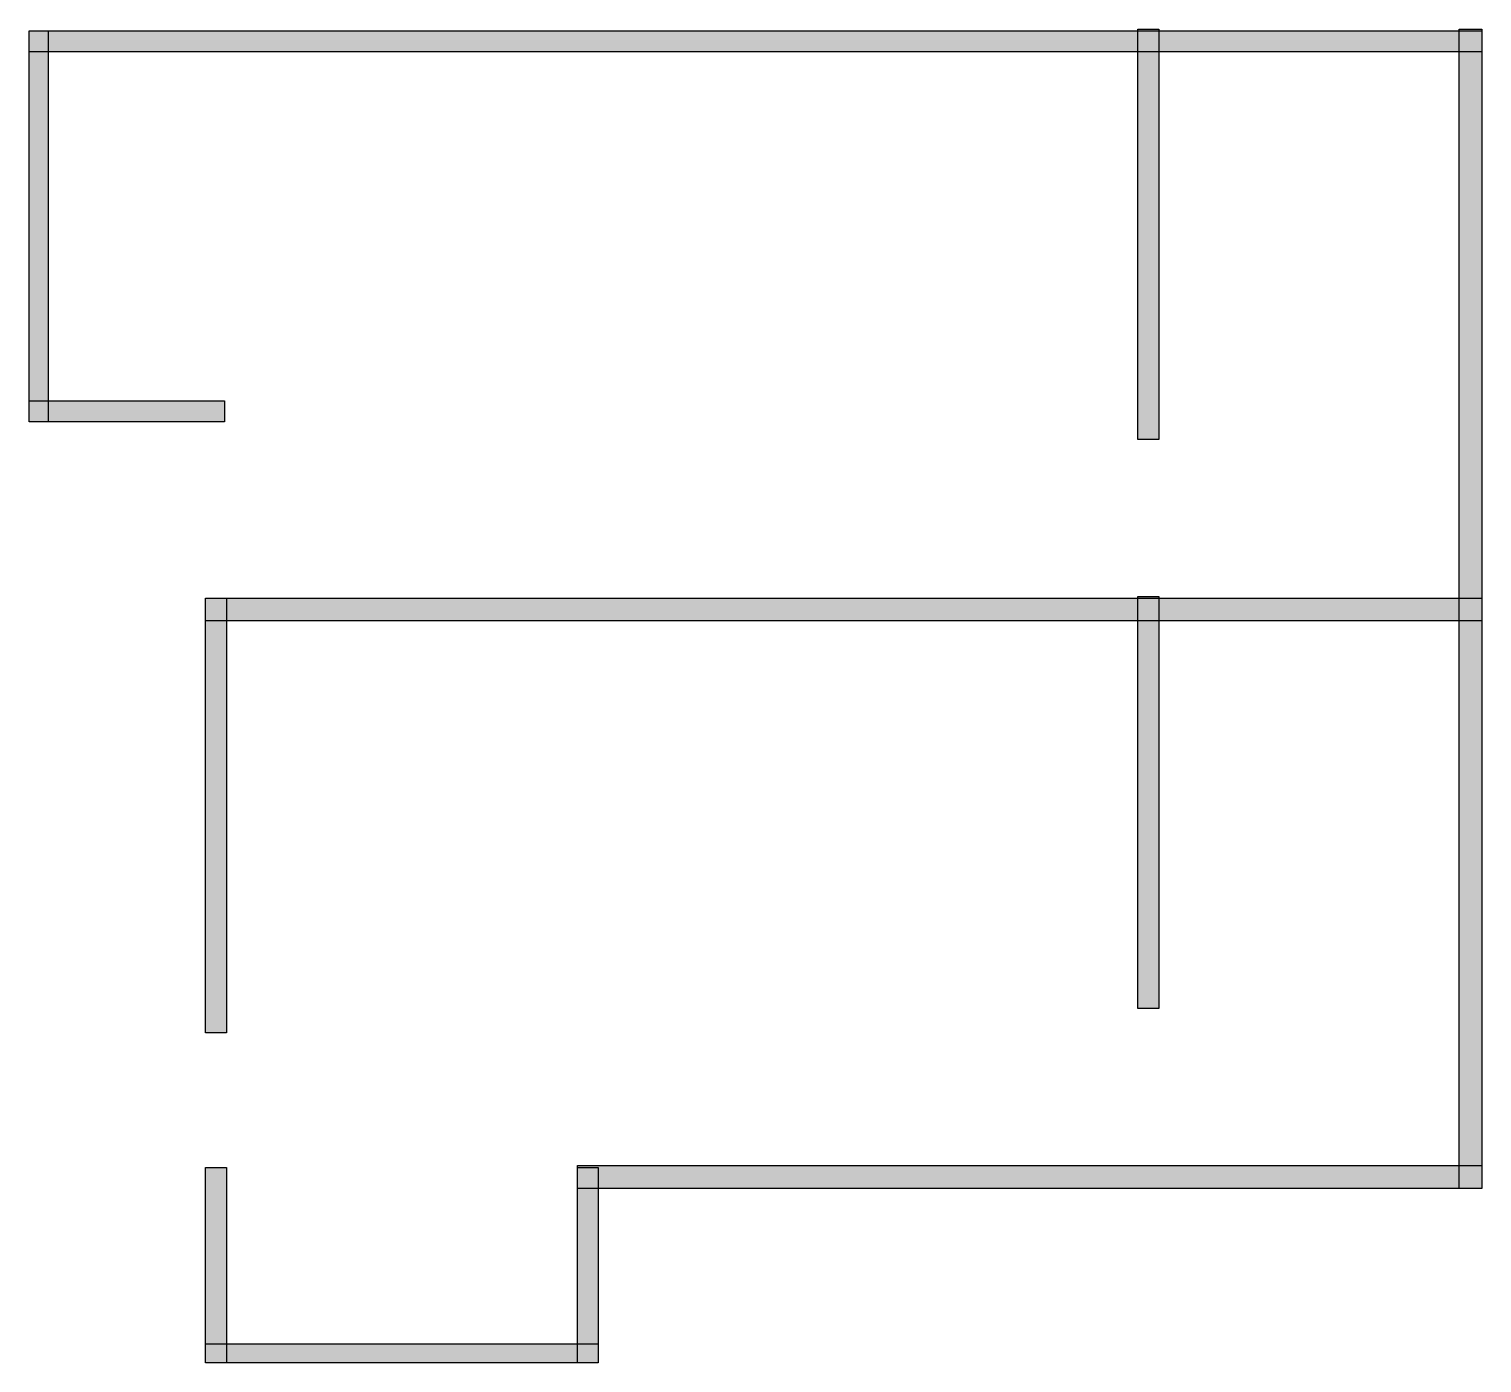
# Model space of a CAD drawing. Header units: centimetres. Extents: x 1 to 1087, y 0 to 997.
import ezdxf

# ---------------------------------------------------------------- set-up
doc = ezdxf.new("R2010")
doc.units = ezdxf.units.CM
doc.layers.add('WALL', color=7, linetype='Continuous')

msp = doc.modelspace()

# ---------------------------------------------------------------- hatches: boundary and pattern name
at = {"layer": 'WALL'}
h = msp.add_hatch(color=256, dxfattribs=at)
h.dxf.hatch_style = 1
h.paths.add_polyline_path([(1.3, 995.2), (1086.5, 995.2), (1086.5, 979.6), (1.3, 979.6)])
h = msp.add_hatch(color=256, dxfattribs=at)
h.dxf.hatch_style = 1
h.paths.add_polyline_path([(1.3, 995.2), (15.7, 995.2), (15.7, 703), (1.3, 703)])
h = msp.add_hatch(color=256, dxfattribs=at)
h.dxf.hatch_style = 1
h.paths.add_polyline_path([(829.6, 996.5), (845.2, 996.5), (845.2, 690), (829.6, 690)])
h = msp.add_hatch(color=256, dxfattribs=at)
h.dxf.hatch_style = 1
h.paths.add_polyline_path([(1069.6, 996.5), (1086.5, 996.5), (1086.5, 130.4), (1069.6, 130.4)])
h = msp.add_hatch(color=256, dxfattribs=at)
h.dxf.hatch_style = 1
h.paths.add_polyline_path([(1.3, 718.7), (147.4, 718.7), (147.4, 703), (1.3, 703)])
h = msp.add_hatch(color=256, dxfattribs=at)
h.dxf.hatch_style = 1
h.paths.add_polyline_path([(133, 571.3), (1086.5, 571.3), (1086.5, 554.3), (133, 554.3)])
h = msp.add_hatch(color=256, dxfattribs=at)
h.dxf.hatch_style = 1
h.paths.add_polyline_path([(133, 571.3), (148.7, 571.3), (148.7, 246.5), (133, 246.5)])
h = msp.add_hatch(color=256, dxfattribs=at)
h.dxf.hatch_style = 1
h.paths.add_polyline_path([(829.6, 572.6), (845.2, 572.6), (845.2, 264.8), (829.6, 264.8)])
h = msp.add_hatch(color=256, dxfattribs=at)
h.dxf.hatch_style = 1
h.paths.add_polyline_path([(133, 146.1), (148.7, 146.1), (148.7, 0), (133, 0)])
h = msp.add_hatch(color=256, dxfattribs=at)
h.dxf.hatch_style = 1
h.paths.add_polyline_path([(410.9, 147.4), (1086.5, 147.4), (1086.5, 130.4), (410.9, 130.4)])
h = msp.add_hatch(color=256, dxfattribs=at)
h.dxf.hatch_style = 1
h.paths.add_polyline_path([(410.9, 146.1), (426.5, 146.1), (426.5, 0), (410.9, 0)])
h = msp.add_hatch(color=256, dxfattribs=at)
h.dxf.hatch_style = 1
h.paths.add_polyline_path([(133, 14.3), (426.5, 14.3), (426.5, 0), (133, 0)])

# ---------------------------------------------------------------- linework, layer by layer
for points in [[(1.3, 995.2), (1086.5, 995.2), (1086.5, 979.6), (1.3, 979.6)], [(1.3, 995.2), (15.7, 995.2), (15.7, 703), (1.3, 703)], [(829.6, 996.5), (845.2, 996.5), (845.2, 690), (829.6, 690)], [(1069.6, 996.5), (1086.5, 996.5), (1086.5, 130.4), (1069.6, 130.4)], [(1.3, 718.7), (147.4, 718.7), (147.4, 703), (1.3, 703)], [(133, 571.3), (1086.5, 571.3), (1086.5, 554.3), (133, 554.3)], [(133, 571.3), (148.7, 571.3), (148.7, 246.5), (133, 246.5)], [(829.6, 572.6), (845.2, 572.6), (845.2, 264.8), (829.6, 264.8)], [(133, 146.1), (148.7, 146.1), (148.7, 0), (133, 0)], [(410.9, 147.4), (1086.5, 147.4), (1086.5, 130.4), (410.9, 130.4)], [(410.9, 146.1), (426.5, 146.1), (426.5, 0), (410.9, 0)], [(133, 14.3), (426.5, 14.3), (426.5, 0), (133, 0)]]:
    msp.add_lwpolyline(points, close=True, dxfattribs=at)

doc.saveas('drawing.dxf')
